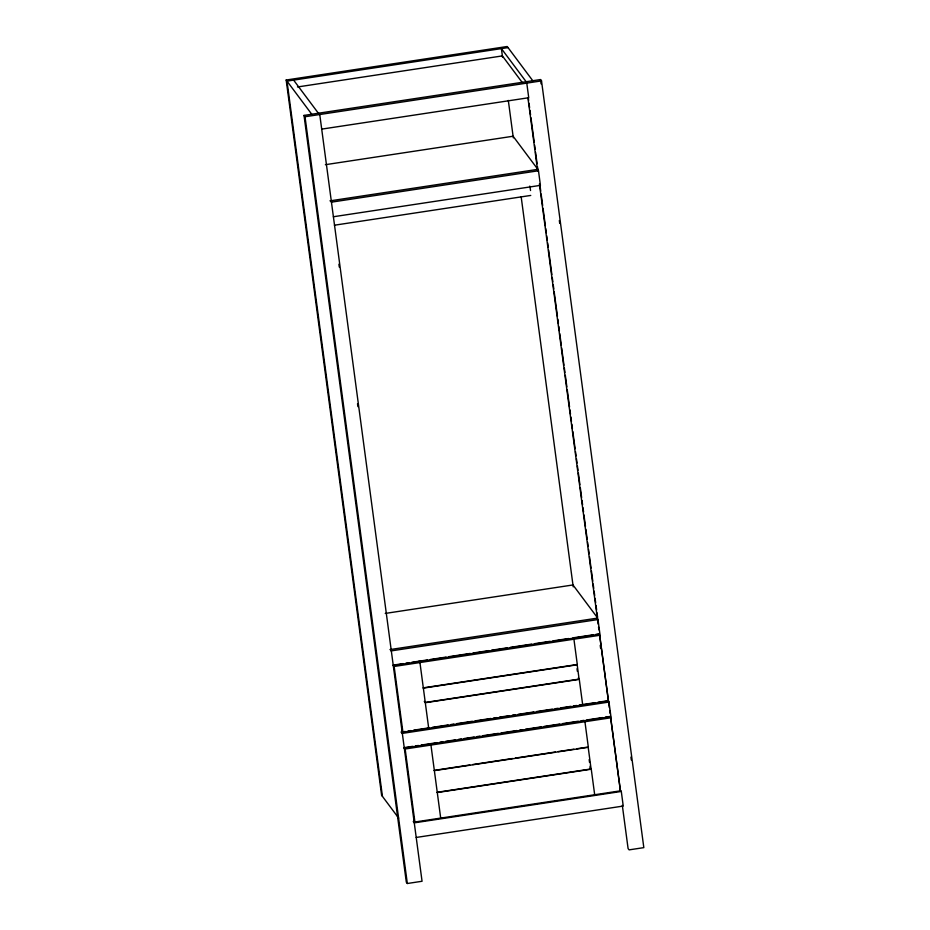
<?xml version="1.0" encoding="UTF-8"?>
<svg xmlns="http://www.w3.org/2000/svg" width="930" height="930" viewBox="0 0 930 930"><rect width="100%" height="100%" fill="white"/><g stroke="black" fill="none" stroke-linecap="round" stroke-linejoin="round"><path stroke-width="1.4" d="M398.645 818.086L381.614 795.278L286.173 80.015L507.21 46.5L532.774 80.724M508.024 47.604L286.998 81.119L382.439 796.382M297.472 86.978L502.374 55.905L522.858 83.316M318.746 113.169L319.757 114.518L422.057 881.268L407.328 883.5L406.317 882.152L304.017 115.413L540.516 79.55L541.516 80.887L643.827 847.637L629.087 849.869L628.087 848.532L622.321 805.368M304.017 115.413L305.017 116.75L541.516 80.887M321.699 129.119L528.728 97.731L526.787 83.13L525.775 81.782M325.384 164.691L513.093 136.233L537.842 169.353L330.069 200.857M333.393 216.748L540.423 185.361L538.482 170.76L331.44 202.147L330.441 200.799M334.44 225.211L530.751 195.44M385.252 613.428L572.961 584.958L597.711 618.078L389.949 649.593M390.949 650.93L597.978 619.543L599.931 634.144L392.902 665.543M403.178 663.602L393.146 665.124L394.146 666.461L402.923 732.189L608.476 701.011L599.711 635.295L598.699 633.946L595.839 634.388M406.038 663.16L408.898 662.73M411.769 662.3L427.486 659.916M430.334 659.486L446.016 657.103M448.876 656.673L470.255 653.43M473.114 653L488.796 650.616M491.645 650.186L507.327 647.803M510.186 647.373L531.565 644.13M534.425 643.7L550.107 641.316M552.955 640.886L568.637 638.515M592.968 634.818L572.915 637.864L573.926 639.201L577.332 664.764L423.348 688.119M394.146 666.461L599.711 635.295M423.162 687.863L577.146 664.52L579.099 679.121L425.115 702.476L424.289 701.371M425.301 702.72L579.274 679.365L582.692 704.928M400.958 732.108L405.236 731.457M408.096 731.027L410.944 730.585M413.803 730.155L429.509 727.772M432.369 727.341L448.074 724.958M450.922 724.528L453.782 724.098M456.642 723.656L472.347 721.285M475.195 720.843L490.912 718.46M493.76 718.03L496.62 717.6M499.468 717.169L509.466 715.647M512.325 715.217L515.174 714.786M518.033 714.356L533.739 711.973M536.598 711.531L552.304 709.16M555.152 708.718L558.012 708.288M560.871 707.858L570.869 706.335M573.717 705.905L576.577 705.475M579.425 705.045L595.13 702.662M597.99 702.231L607.988 700.709L608.987 702.057L610.94 716.658L403.911 748.057M401.958 733.445L608.987 702.057M412.746 746.337L404.155 747.639L405.154 748.987L414.908 822.004L620.461 790.837L610.719 717.809L609.708 716.472L605.418 717.123M415.617 745.895L418.477 745.465M421.348 745.035L437.065 742.652M439.925 742.21L442.773 741.78M445.621 741.35L455.607 739.838M458.455 739.408L461.303 738.966M464.163 738.536L474.137 737.025M476.997 736.595L479.845 736.165M482.693 735.723L498.375 733.352M501.235 732.921L516.917 730.538M519.765 730.108L522.614 729.678M525.473 729.236L541.155 726.865M544.004 726.435L559.686 724.052M562.534 723.621L578.227 721.238M581.076 720.808L583.924 720.378L584.935 721.727L588.341 747.278L434.357 770.633M586.795 719.948L602.547 717.553M405.154 748.987L610.719 717.809M434.171 770.389L469.813 764.983M472.673 764.553L512.593 758.496M515.441 758.066L555.361 752.01M558.221 751.58L573.903 749.196M576.751 748.766L586.737 747.255M437.1 792.29L591.085 768.947L588.155 747.034M437.274 792.534L591.259 769.191L594.677 794.743M416.21 837.453L623.24 806.054L621.298 791.453L414.269 822.852L413.257 821.504M526.148 81.724L501.398 48.604L502.549 57.242M537.47 169.411L538.482 170.76M293.624 80.108L318.374 113.228M286.173 80.015L311.748 114.239M596.979 618.194L597.978 619.543M578.274 678.028L579.274 679.365M620.287 790.105L621.298 791.453M590.259 767.843L591.259 769.191M418.93 661.207L419.942 662.555L428.707 728.271M429.939 743.733L430.95 745.07L440.692 818.098M401.911 730.841L402.923 732.189M413.897 820.655L414.908 822.004M540.516 79.55L541.086 83.863M559.325 220.526L559.709 223.398M630.924 757.101L631.307 759.984M528.263 97.557L528.647 100.44M529.031 103.311L529.6 107.636M529.984 110.507L530.565 114.832M530.949 117.703L534.215 142.174M534.599 145.045L535.169 149.37M535.552 152.241L537.098 163.761M537.482 166.633L537.865 169.516M540.167 186.779L540.737 191.103M541.121 193.975L542.667 205.495M543.05 208.367L545.352 225.641M545.736 228.524L546.305 232.837M546.689 235.72L547.27 240.033M547.654 242.916L548.235 247.229M548.619 250.112L551.874 274.571M552.257 277.454L552.839 281.767M553.222 284.65L553.803 288.963M554.187 291.846L557.442 316.305M557.837 319.188L558.407 323.5M558.791 326.384L559.372 330.696M559.755 333.579L561.29 345.088M561.674 347.971L563.975 365.246M564.359 368.117L564.94 372.442M565.324 375.313L566.858 386.834M567.242 389.705L569.544 406.98M569.927 409.851L570.509 414.175M570.892 417.047L571.462 421.371M571.845 424.243L572.427 428.567M572.81 431.439L575.112 448.713M575.496 451.596L576.077 455.909M576.461 458.792L577.03 463.105M577.414 465.988L577.995 470.301M578.379 473.184L579.913 484.693M580.297 487.564L581.645 497.643M582.029 500.526L582.599 504.839M582.982 507.722L583.563 512.035M583.947 514.918L585.481 526.427M585.865 529.31L587.214 539.377M587.597 542.26L588.167 546.573M588.551 549.456L589.132 553.769M589.515 556.652L591.05 568.16M591.433 571.043L592.782 581.111M593.166 583.994L593.735 588.306M594.119 591.189L594.7 595.502M595.084 598.385L595.665 602.698M596.049 605.581L596.618 609.894M597.002 612.777L597.583 617.09M527.891 97.603L537.68 170.969M539.412 183.919L598.141 624.111M598.525 626.994L598.908 629.866M599.49 634.179L609.278 707.556M609.662 710.427L610.045 713.298M610.429 716.181L620.403 790.988M600.222 645.385L600.606 648.233M508.315 100.417L513.302 137.838M521.172 196.835L573.217 586.853M577.03 668.728L577.391 671.39M589.167 759.624L589.527 762.367M590.038 766.192L590.422 769.063M338.904 264.225L339.287 267.096M357.515 403.76L357.899 406.643M305.017 116.75L407.328 883.5M529.775 186.105A5.987 0.581 81.4 0 1 530.542 190.522"/></g></svg>
